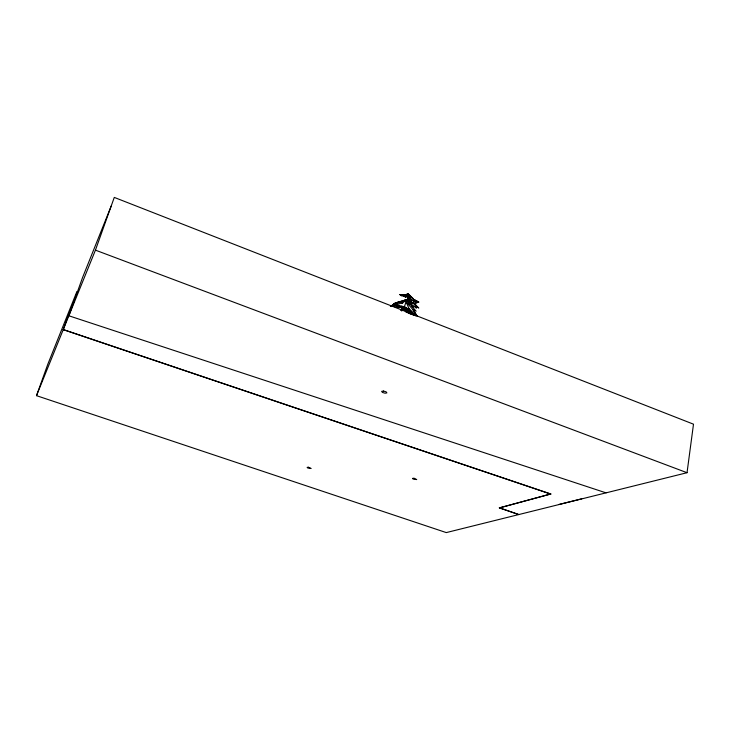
<?xml version="1.0" encoding="UTF-8"?>
<svg xmlns="http://www.w3.org/2000/svg" width="730" height="730" viewBox="0 0 730 730"><rect width="100%" height="100%" fill="white"/><g stroke="black" fill="none" stroke-linecap="round" stroke-linejoin="round"><path stroke-width="1.09" d="M407.605 296.772L407.714 301.043L408.508 294.655M606.028 492.859L687.03 472.711L693.5 424.185L114.281 197.41L95.438 250.144L36.5 395.66L446.285 532.59L606.028 492.859L68.857 315.78L82.481 277.756L111.188 206.07M581.728 498.809L558.797 504.512M550.785 493.982L499.384 507.898L550.785 493.982L63.273 329.549M402.239 295.595L402.33 295.093M408.289 310.615L408.982 308.498L406.062 301.828L404.292 307.047M36.5 395.66L47.788 364.297L76.933 291.48L63.236 329.65L550.776 494.082M401.719 311.062L403.352 307.823L400.46 309.976M407.55 294.637L408.052 293.679L413.363 298.899L408.043 293.788L411.547 300.313L418.701 302.056L413.8 303.945L413.673 300.833M409.53 294.984L408.024 294.108L404.967 294.984L399.848 294.537L405.652 297.101L407.468 296.809L408.572 297.876L409.639 296.59L407.851 294.373M401.08 310.414L403.352 307.823M400.396 306.755L402.011 306.49L397.704 307.376L404.11 306.536L403.051 307.613L393.479 304.154L401.974 308.033L404.274 308.407L406.081 309.593L407.048 308.954L409.165 310.259C405.287 305.158 398.735 306.591 393.479 304.154L395.432 307.366L399.401 306.408M390.349 306.408L395.952 302.786L406.354 299.72L402.084 303.552L402.321 302.621L396.874 304.802L397.439 303.233L406.354 299.72L394.31 303.516L395.952 302.786M391.253 305.979L398.626 301.846M391.417 306.071L397.439 303.233L396.518 305.313L391.444 306.527M405.889 294.719L403.334 295.248L408.024 294.108L406.71 296.088L399.848 294.537L401.445 295.887L406.354 294.555M399.346 306.408L396.207 307.102L399.593 306.883M405.424 294.692L407.523 294.254M399.127 307.211L402.978 306.427M403.325 295.175L407.084 294.382M397.905 306.992L401.518 306.281M400.551 307.047L403.507 306.481M411.127 314.046L402.695 308.452L412.614 314.53M408.106 301.244C412.55 301.399 415.872 305.049 418.801 308.014L414.686 305.861L416.438 308.115L407.44 301.225L404.666 300.86L410.579 301.554L409.065 302.987L413.673 303.361L407.44 301.225M499.402 507.806L518.711 514.486M499.384 507.898L518.692 514.577M409.503 295.367L410.278 295.641M95.438 250.144L687.03 472.711M413.654 315.123L404.301 307.047L410.47 311.089L404.475 306.965L404.037 307.494L405.907 310.268M411.355 297.375L412.185 297.758M412.943 314.94L403.225 308.653L406.318 312.157L404.758 309.611M408.645 310.615L412.934 313.535M412.039 313.407L415.543 315.816M403.973 306.682L407.048 308.954M412.842 302.749L415.918 305.076M403.654 307.001L406.573 309.274M403.288 307.366L406.081 309.593M400.213 306.582L401.974 308.033M406.373 308.754L414.257 315.223M409.457 310.651L415.552 315.698M409.639 296.59L410.972 297.721L408.837 294.683M409.348 312.714L411.136 314.283M406.656 310.925L408.298 312.413M411.273 301.609L413.171 303.361M404.265 309.337L405.478 310.56M408.982 308.498L416 315.57M407.45 311.591L408.636 313.088M407.459 294.975L409.11 297.229M407.002 295.641L408.572 297.876M404.675 295.623L405.652 297.101M398.835 306.089L399.283 306.801M408.335 299.145L409.603 301.335L409.576 296.645M406.108 310.451L407.404 312.851M409.758 313.781L408.654 311.217L408.837 313.051M416.118 301.426L416.675 302.831M414.713 301.079L415.352 303.342M406.154 309.383L406.528 311.19M403.681 295.404L403.809 296.289M407.413 309.739L407.659 311.938M410.771 298.862L410.844 302.585M383.451 391.043L381.626 391.362L382.438 392.439L385.066 393.205L386.891 392.895L386.088 391.809L383.451 391.043M308.379 467.246L307.111 467.364L307.85 468.049L311.108 468.496L308.379 467.246M414.038 478.278L412.532 478.387L413.125 479.09L416.721 479.573L414.038 478.278M413.636 307.084L411.802 306.299L416.137 311.172L413.052 309.748L406.062 301.828L413.636 307.084M418.701 302.056L412.769 298.908L418.701 302.056M417.14 316.117L413.052 309.748L417.168 316.117"/></g></svg>
